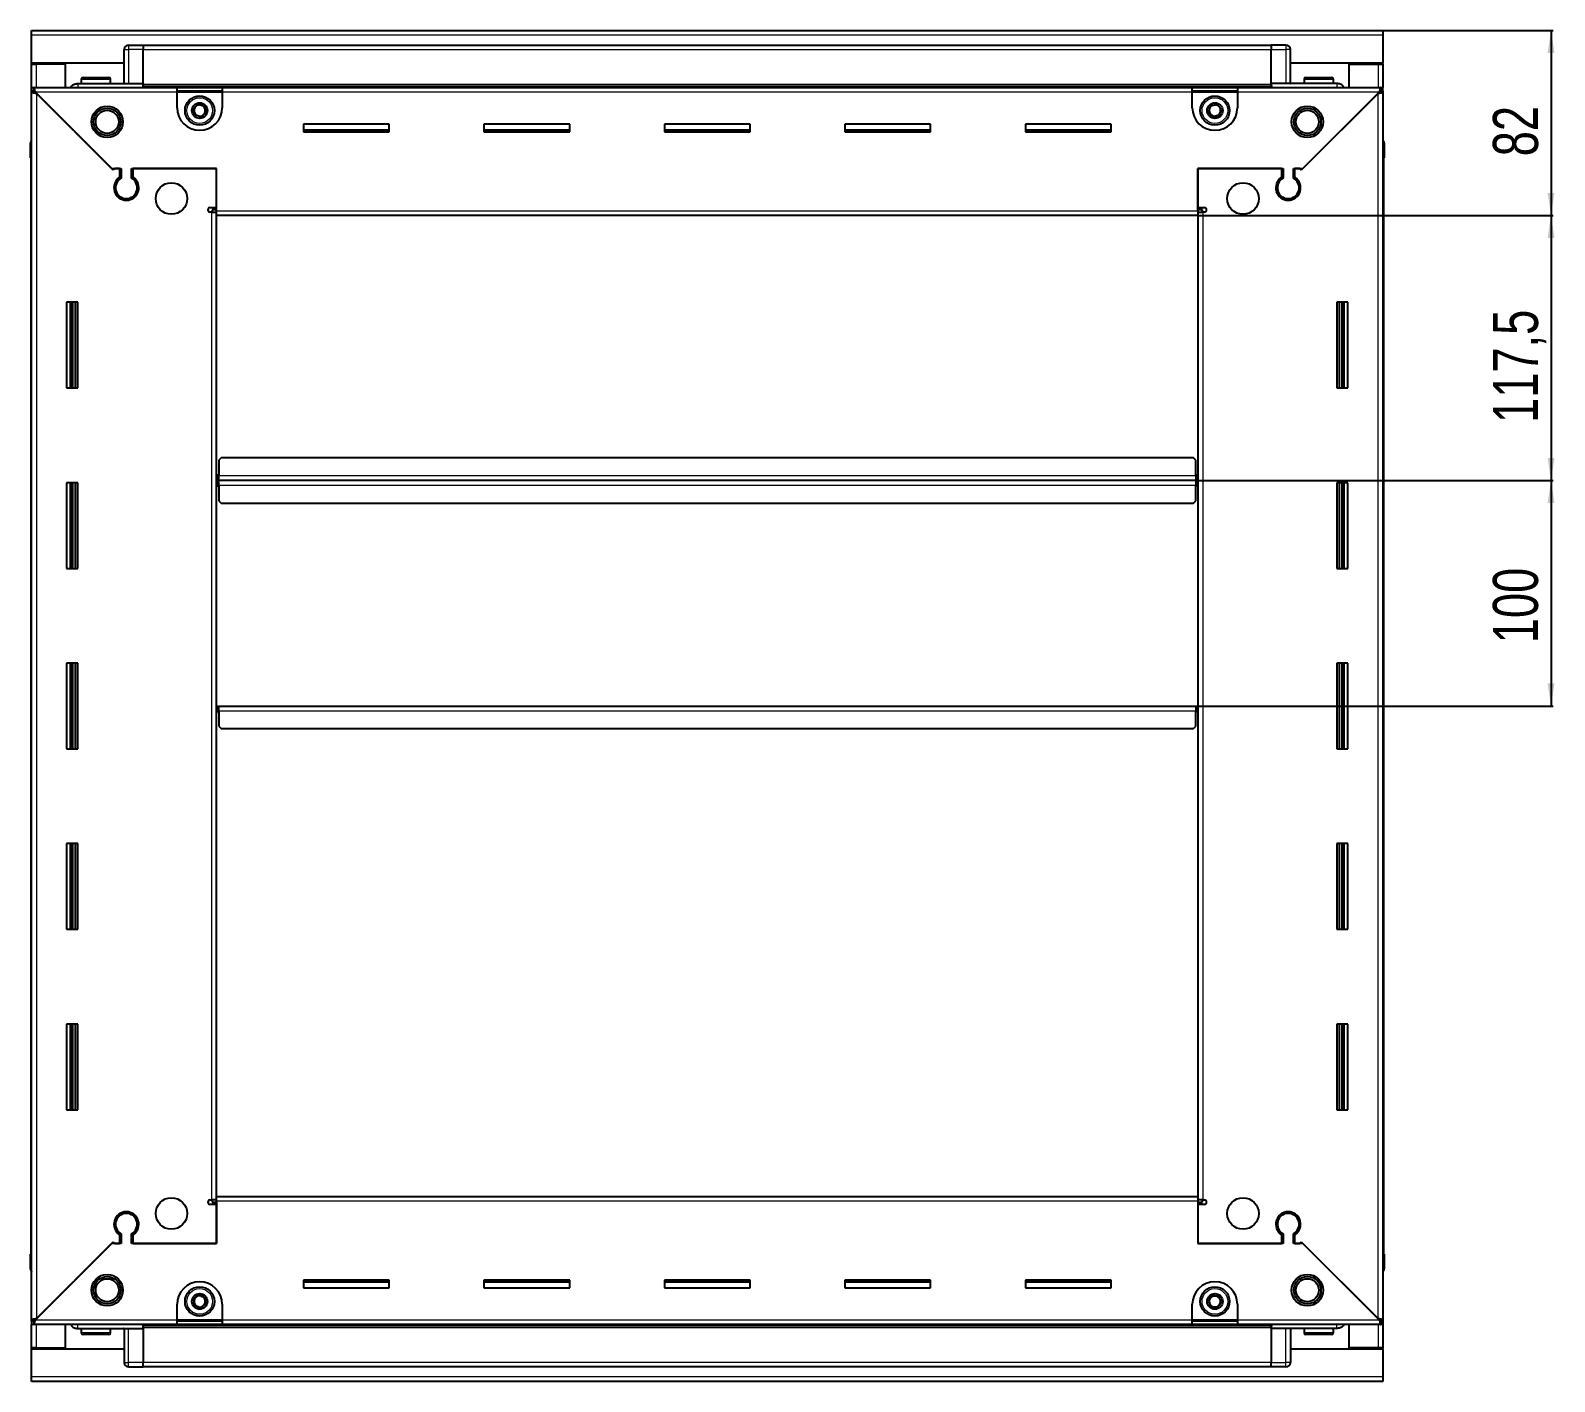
# Model space of a CAD drawing. Header units: millimetres. Extents: x 899 to 4514, y -976 to 1923.
# Drawn here: x 3838 to 4514, y 1194 to 1793 of the extents above; entities that cross this region are included whole.
import ezdxf

# ---------------------------------------------------------------- set-up
doc = ezdxf.new("R2010")
doc.units = ezdxf.units.MM
doc.layers.add('FORMAT', color=7, linetype='Continuous')
doc.styles.add('SLDTEXTSTYLE0', font='TXT', dxfattribs={"width": 0.75})
doc.dimstyles.new('SLDDIMSTYLE0', dxfattribs={"dimtxt": 20, "dimasz": 10, "dimexe": 0, "dimexo": 0.0625, "dimgap": 5, "dimtad": 2, "dimdec": 1, "dimrnd": 1e-09, "dimzin": 12, "dimdsep": 46, "dimtxsty": 'SLDTEXTSTYLE0', "dimsah": 1, "dimcen": 0.09, "dimadec": 0, "dimazin": 3, "dimtfac": 1, "dimtofl": 0, "dimtmove": 0, "dimatfit": 3, "dimfxl": 0, "dimfrac": 2, "dimtolj": 1, "dimtzin": 12, "dimarcsym": 0})

# ---------------------------------------------------------------- blocks, each defined once
blk = doc.blocks.new('_D_5')
at = {"layer": 'FORMAT'}
for p, q in [((4437.91, 1793.43), (4513.4, 1793.43)), ((4512.4, 1793.43), (4512.4, 1711.43)), ((4355.91, 1711.43), (4513.4, 1711.43))]:
    blk.add_line(p, q, dxfattribs=at)
for points in [[(4512.4, 1793.43), (4510.86, 1783.43), (4513.94, 1783.43)], [(4512.4, 1711.43), (4513.94, 1721.43), (4510.86, 1721.43)]]:
    blk.add_solid(points, dxfattribs=at)
at = {"layer": 'FORMAT', "insert": (4486.62, 1737.66), "char_height": 20, "attachment_point": 1, "rotation": 90, "style": 'SLDTEXTSTYLE0'}
blk.add_mtext('82', dxfattribs=at)
blk = doc.blocks.new('_D_6')
at = {"layer": 'FORMAT'}
for p, q in [((4355.91, 1711.43), (4513.4, 1711.43)), ((4512.4, 1711.43), (4512.4, 1593.93)), ((4354.91, 1593.93), (4513.4, 1593.93))]:
    blk.add_line(p, q, dxfattribs=at)
for points in [[(4512.4, 1711.43), (4510.86, 1701.43), (4513.94, 1701.43)], [(4512.4, 1593.93), (4513.94, 1603.93), (4510.86, 1603.93)]]:
    blk.add_solid(points, dxfattribs=at)
at = {"layer": 'FORMAT', "insert": (4486.62, 1619.43), "char_height": 20, "attachment_point": 1, "rotation": 90, "style": 'SLDTEXTSTYLE0'}
blk.add_mtext('117,5', dxfattribs=at)
blk = doc.blocks.new('_D_7')
at = {"layer": 'FORMAT'}
for p, q in [((4354.91, 1593.93), (4513.4, 1593.93)), ((4512.4, 1593.93), (4512.4, 1493.93)), ((4354.91, 1493.93), (4513.4, 1493.93))]:
    blk.add_line(p, q, dxfattribs=at)
for points in [[(4512.4, 1593.93), (4510.86, 1583.93), (4513.94, 1583.93)], [(4512.4, 1493.93), (4513.94, 1503.93), (4510.86, 1503.93)]]:
    blk.add_solid(points, dxfattribs=at)
at = {"layer": 'FORMAT', "insert": (4486.62, 1521.77), "char_height": 20, "attachment_point": 1, "rotation": 90, "style": 'SLDTEXTSTYLE0'}
blk.add_mtext('100', dxfattribs=at)

msp = doc.modelspace()

# ---------------------------------------------------------------- linework, layer by layer
at = {"color": 7, "linetype": 'Continuous', "lineweight": 25}
for p, q in [((3838.9, 1791.33), (3838.9, 1793.43)), ((3838.9, 1793.43), (4437.9, 1793.43)), ((3838.9, 1778.93), (3838.9, 1791.33)), ((4437.9, 1793.43), (4437.9, 1791.33)), ((4437.9, 1791.33), (4437.9, 1778.93)), ((3879.9, 1769.93), (3879.9, 1784.93)), ((3880.58, 1786.43), (3880.58, 1786.43)), ((3881.9, 1786.93), (3888.4, 1786.93)), ((3881.9, 1786.93), (3888.4, 1786.93)), ((3888.4, 1786.93), (3888.4, 1786.93)), ((3888.4, 1786.93), (3888.4, 1786.93)), ((3888.4, 1786.93), (3888.4, 1784.93)), ((4388.4, 1786.78), (3888.4, 1786.78)), ((3888.4, 1769.93), (3888.4, 1784.93)), ((4388.4, 1786.93), (4388.4, 1786.93)), ((4394.9, 1786.93), (4388.4, 1786.93)), ((4394.9, 1786.93), (4388.4, 1786.93)), ((4388.4, 1786.93), (4388.4, 1784.93)), ((4388.4, 1769.93), (4388.4, 1784.93)), ((4396.9, 1784.93), (4396.9, 1784.93)), ((4396.9, 1769.93), (4396.9, 1784.93)), ((3879.9, 1778.93), (3838.9, 1778.93)), ((3838.9, 1778.43), (3838.9, 1778.93)), ((3838.9, 1768.18), (3838.9, 1778.43)), ((3838.9, 1778.43), (3841, 1778.43)), ((3840.4, 1778.43), (3840.4, 1778.93)), ((3853.9, 1778.43), (3841, 1778.43)), ((3853.9, 1768.18), (3853.9, 1778.43)), ((4437.9, 1778.93), (4396.9, 1778.93)), ((4422.9, 1768.18), (4422.9, 1778.43)), ((4422.9, 1778.43), (4435.8, 1778.43)), ((4435.8, 1778.43), (4437.9, 1778.43)), ((4436.4, 1778.43), (4436.4, 1778.93)), ((4437.9, 1778.43), (4437.9, 1778.93)), ((4437.9, 1778.43), (4437.9, 1768.18)), ((3859.4, 1769.93), (3888.4, 1769.93)), ((3860.9, 1771.83), (3860.9, 1769.93)), ((3861.7, 1772.63), (3873.1, 1772.63)), ((3873.9, 1769.93), (3873.9, 1771.83)), ((3888.4, 1769.93), (3888.4, 1769.43)), ((4388.4, 1769.93), (4388.4, 1769.43)), ((4417.4, 1769.93), (4388.4, 1769.93)), ((4402.9, 1771.83), (4402.9, 1769.93)), ((4403.7, 1772.63), (4415.1, 1772.63)), ((4415.9, 1769.93), (4415.9, 1771.83)), ((3838.9, 1766.68), (3838.9, 1768.18)), ((3838.9, 1768.18), (3839.9, 1768.18)), ((3838.9, 1766.18), (3838.9, 1766.68)), ((3838.9, 1766.68), (3839.9, 1766.68)), ((3838.9, 1221.68), (3838.9, 1766.18)), ((3840.4, 1766.18), (3838.9, 1766.18)), ((3839.9, 1766.68), (3839.9, 1768.18)), ((3839.9, 1768.18), (3903.4, 1768.18)), ((3840.5, 1766.08), (3874.4, 1732.18)), ((3875.1, 1731.48), (3841, 1765.58)), ((3888.33, 1768.18), (3888.4, 1769.9)), ((3888.4, 1768.78), (4388.4, 1768.78)), ((3903.4, 1766.08), (3903.4, 1768.18)), ((3903.4, 1768.18), (3923.4, 1768.18)), ((3903.4, 1766.68), (3923.4, 1766.68)), ((3903.4, 1759.18), (3903.4, 1766.08)), ((3923.4, 1768.18), (3923.4, 1766.08)), ((3923.4, 1768.18), (4353.4, 1768.18)), ((3923.4, 1766.08), (3923.4, 1759.18)), ((4353.4, 1766.08), (4353.4, 1768.18)), ((4353.4, 1768.18), (4373.4, 1768.18)), ((4353.4, 1766.68), (4373.4, 1766.68)), ((4353.4, 1759.18), (4353.4, 1766.08)), ((4373.4, 1768.18), (4436.9, 1768.18)), ((4373.4, 1768.18), (4373.4, 1766.08)), ((4373.4, 1766.08), (4373.4, 1759.18)), ((4388.4, 1769.9), (4388.48, 1768.18)), ((4435.8, 1765.58), (4401.7, 1731.48)), ((4402.4, 1732.18), (4436.3, 1766.08)), ((4436.4, 1766.18), (4437.9, 1766.18)), ((4436.9, 1766.68), (4436.9, 1768.18)), ((4436.9, 1768.18), (4437.9, 1768.18)), ((4436.9, 1766.68), (4437.9, 1766.68)), ((4437.9, 1766.68), (4437.9, 1768.18)), ((4437.9, 1766.68), (4437.9, 1766.18)), ((4437.9, 1766.18), (4437.9, 1221.68)), ((3997.4, 1751.93), (3959.4, 1751.93)), ((3959.4, 1751.93), (3959.4, 1748.43)), ((3997.4, 1748.43), (3997.4, 1751.93)), ((4077.4, 1751.93), (4039.4, 1751.93)), ((4039.4, 1751.93), (4039.4, 1748.43)), ((4077.4, 1748.43), (4077.4, 1751.93)), ((4157.4, 1751.93), (4119.4, 1751.93)), ((4119.4, 1751.93), (4119.4, 1748.43)), ((4157.4, 1748.43), (4157.4, 1751.93)), ((4237.4, 1751.93), (4199.4, 1751.93)), ((4199.4, 1751.93), (4199.4, 1748.43)), ((4237.4, 1748.43), (4237.4, 1751.93)), ((4317.4, 1751.93), (4279.4, 1751.93)), ((4279.4, 1751.93), (4279.4, 1748.43)), ((4317.4, 1748.43), (4317.4, 1751.93)), ((3838.4, 1743.43), (3838.4, 1736.93)), ((3838.4, 1736.93), (3838.4, 1743.43)), ((3997.4, 1749.18), (3959.4, 1749.18)), ((3959.4, 1748.43), (3997.4, 1748.43)), ((4077.4, 1749.18), (4039.4, 1749.18)), ((4039.4, 1748.43), (4077.4, 1748.43)), ((4157.4, 1749.18), (4119.4, 1749.18)), ((4119.4, 1748.43), (4157.4, 1748.43)), ((4237.4, 1749.18), (4199.4, 1749.18)), ((4199.4, 1748.43), (4237.4, 1748.43)), ((4317.4, 1749.18), (4279.4, 1749.18)), ((4279.4, 1748.43), (4317.4, 1748.43)), ((4437.9, 1744.76), (4437.9, 1744.76)), ((4438.4, 1743.43), (4438.4, 1736.93)), ((4438.4, 1736.93), (4438.4, 1743.43)), ((3838.4, 1736.93), (3838.4, 1736.93)), ((3838.9, 1736.93), (3838.4, 1736.93)), ((3838.55, 1736.93), (3838.55, 1250.93)), ((4437.9, 1736.93), (4438.4, 1736.93)), ((4438.25, 1250.93), (4438.25, 1736.93)), ((4438.4, 1736.93), (4438.4, 1736.93)), ((4438.4, 1736.93), (4438.4, 1736.93)), ((3874.4, 1732.18), (3878.6, 1732.18)), ((3875.8, 1732.18), (3875.1, 1731.48)), ((3877.9, 1732.18), (3875.8, 1732.18)), ((3877.9, 1732.18), (3877.9, 1728.29)), ((3878.6, 1732.18), (3878.6, 1727.9)), ((3883.2, 1732.18), (3920.9, 1732.18)), ((3883.2, 1727.9), (3883.2, 1732.18)), ((3883.9, 1728.29), (3883.9, 1732.18)), ((3920.9, 1732.18), (3883.9, 1732.18)), ((3920.9, 1713.53), (3920.9, 1732.18)), ((3920.9, 1714.93), (3920.9, 1732.18)), ((4355.9, 1732.18), (4393.6, 1732.18)), ((4355.9, 1713.53), (4355.9, 1732.18)), ((4355.9, 1732.18), (4355.9, 1714.93)), ((4392.9, 1732.18), (4355.9, 1732.18)), ((4392.9, 1732.18), (4392.9, 1728.29)), ((4393.6, 1732.18), (4393.6, 1727.9)), ((4398.2, 1732.18), (4402.4, 1732.18)), ((4398.2, 1727.9), (4398.2, 1732.18)), ((4401, 1732.18), (4398.9, 1732.18)), ((4398.9, 1728.29), (4398.9, 1732.18)), ((4401.7, 1731.48), (4401, 1732.18)), ((3878.9, 1719.32), (3878.9, 1718.56)), ((4397.9, 1719.32), (4397.9, 1718.56)), ((3918.05, 1714.93), (3920.9, 1714.93)), ((3918.8, 1712.93), (3918.05, 1712.93)), ((3918.8, 1712.93), (3920.9, 1712.93)), ((3920.9, 1713.93), (3918.9, 1713.93)), ((3918.9, 1713.93), (3918.9, 1712.93)), ((3920.9, 1711.43), (3920.9, 1713.53)), ((4355.9, 1711.43), (3920.9, 1711.43)), ((3920.9, 1276.43), (3920.9, 1711.43)), ((4355.9, 1714.93), (4358.75, 1714.93)), ((4357.9, 1713.93), (4355.9, 1713.93)), ((4355.9, 1713.53), (4355.9, 1711.43)), ((4355.9, 1712.93), (4358, 1712.93)), ((4355.9, 1711.43), (4355.9, 1276.43)), ((4357.9, 1712.93), (4357.9, 1713.93)), ((4358.75, 1712.93), (4358, 1712.93)), ((3859.4, 1672.93), (3854.4, 1672.93)), ((3854.4, 1672.93), (3854.4, 1634.93)), ((3856.55, 1634.93), (3856.55, 1672.93)), ((3858.34, 1634.93), (3858.34, 1672.93)), ((3858.38, 1634.93), (3858.38, 1672.93)), ((3859.4, 1634.93), (3859.4, 1672.93)), ((4417.4, 1672.93), (4417.4, 1634.93)), ((4422.4, 1672.93), (4417.4, 1672.93)), ((4418.43, 1672.93), (4418.43, 1634.93)), ((4418.46, 1672.93), (4418.46, 1634.93)), ((4420.25, 1672.93), (4420.25, 1634.93)), ((4422.4, 1634.93), (4422.4, 1672.93)), ((3854.4, 1634.93), (3859.4, 1634.93)), ((4417.4, 1634.93), (4422.4, 1634.93)), ((3922.9, 1603.93), (3921.9, 1602.93)), ((3921.9, 1602.93), (3921.9, 1596.03)), ((4353.9, 1603.93), (3922.9, 1603.93)), ((4354.9, 1602.93), (4353.9, 1603.93)), ((4354.9, 1596.03), (4354.9, 1602.93)), ((3921.9, 1596.78), (3921.65, 1596.78)), ((3921.65, 1596.78), (3921.65, 1593.93)), ((3921.9, 1593.93), (3921.9, 1596.03)), ((4355.15, 1596.78), (4354.9, 1596.78)), ((4354.9, 1596.03), (4354.9, 1593.93)), ((4355.15, 1593.93), (4355.15, 1596.78)), ((3859.4, 1592.93), (3854.4, 1592.93)), ((3854.4, 1592.93), (3854.4, 1554.93)), ((3856.55, 1554.93), (3856.55, 1592.93)), ((3858.34, 1554.93), (3858.34, 1592.93)), ((3858.38, 1554.93), (3858.38, 1592.93)), ((3859.4, 1554.93), (3859.4, 1592.93)), ((3921.65, 1593.93), (3920.9, 1593.93)), ((3921.65, 1593.93), (3921.65, 1591.08)), ((3921.65, 1591.08), (3921.9, 1591.08)), ((4354.9, 1593.93), (3921.9, 1593.93)), ((3921.9, 1591.83), (3921.9, 1593.93)), ((3921.9, 1591.83), (3921.9, 1584.93)), ((4354.9, 1593.93), (4354.9, 1591.83)), ((4354.9, 1584.93), (4354.9, 1591.83)), ((4354.9, 1591.08), (4355.15, 1591.08)), ((4355.9, 1593.93), (4355.15, 1593.93)), ((4355.15, 1591.08), (4355.15, 1593.93)), ((4417.4, 1592.93), (4417.4, 1554.93)), ((4422.4, 1592.93), (4417.4, 1592.93)), ((4418.43, 1592.93), (4418.43, 1554.93)), ((4418.46, 1592.93), (4418.46, 1554.93)), ((4420.25, 1592.93), (4420.25, 1554.93)), ((4422.4, 1554.93), (4422.4, 1592.93)), ((3921.9, 1584.93), (3922.9, 1583.93)), ((3922.9, 1583.93), (4353.9, 1583.93)), ((4353.9, 1583.93), (4354.9, 1584.93)), ((3854.4, 1554.93), (3859.4, 1554.93)), ((4417.4, 1554.93), (4422.4, 1554.93)), ((3859.4, 1512.93), (3854.4, 1512.93)), ((3854.4, 1512.93), (3854.4, 1474.93)), ((3856.55, 1474.93), (3856.55, 1512.93)), ((3858.34, 1474.93), (3858.34, 1512.93)), ((3858.38, 1474.93), (3858.38, 1512.93)), ((3859.4, 1474.93), (3859.4, 1512.93)), ((4417.4, 1512.93), (4417.4, 1474.93)), ((4422.4, 1512.93), (4417.4, 1512.93)), ((4418.43, 1512.93), (4418.43, 1474.93)), ((4418.46, 1512.93), (4418.46, 1474.93)), ((4420.25, 1512.93), (4420.25, 1474.93)), ((4422.4, 1474.93), (4422.4, 1512.93)), ((3920.9, 1493.93), (3921.65, 1493.93)), ((3921.65, 1493.93), (3921.65, 1491.08)), ((3921.9, 1491.83), (3921.9, 1493.93)), ((3921.9, 1493.93), (4354.9, 1493.93)), ((4354.9, 1493.93), (4354.9, 1491.83)), ((4355.15, 1491.08), (4355.15, 1493.93)), ((4355.15, 1493.93), (4355.9, 1493.93)), ((3921.65, 1491.08), (3921.9, 1491.08)), ((3921.9, 1491.83), (3921.9, 1484.93)), ((4354.9, 1484.93), (4354.9, 1491.83)), ((4354.9, 1491.08), (4355.15, 1491.08)), ((3921.9, 1484.93), (3922.9, 1483.93)), ((3922.9, 1483.93), (4353.9, 1483.93)), ((4353.9, 1483.93), (4354.9, 1484.93)), ((3854.4, 1474.93), (3859.4, 1474.93)), ((4417.4, 1474.93), (4422.4, 1474.93)), ((3859.4, 1432.93), (3854.4, 1432.93)), ((3854.4, 1432.93), (3854.4, 1394.93)), ((3856.55, 1394.93), (3856.55, 1432.93)), ((3858.34, 1394.93), (3858.34, 1432.93)), ((3858.38, 1394.93), (3858.38, 1432.93)), ((3859.4, 1394.93), (3859.4, 1432.93)), ((4417.4, 1432.93), (4417.4, 1394.93)), ((4422.4, 1432.93), (4417.4, 1432.93)), ((4418.43, 1432.93), (4418.43, 1394.93)), ((4418.46, 1432.93), (4418.46, 1394.93)), ((4420.25, 1432.93), (4420.25, 1394.93)), ((4422.4, 1394.93), (4422.4, 1432.93)), ((3854.4, 1394.93), (3859.4, 1394.93)), ((4417.4, 1394.93), (4422.4, 1394.93)), ((3859.4, 1352.93), (3854.4, 1352.93)), ((3854.4, 1352.93), (3854.4, 1314.93)), ((3856.55, 1314.93), (3856.55, 1352.93)), ((3858.34, 1314.93), (3858.34, 1352.93)), ((3858.38, 1314.93), (3858.38, 1352.93)), ((3859.4, 1314.93), (3859.4, 1352.93)), ((4417.4, 1352.93), (4417.4, 1314.93)), ((4422.4, 1352.93), (4417.4, 1352.93)), ((4418.43, 1352.93), (4418.43, 1314.93)), ((4418.46, 1352.93), (4418.46, 1314.93)), ((4420.25, 1352.93), (4420.25, 1314.93)), ((4422.4, 1314.93), (4422.4, 1352.93)), ((3854.4, 1314.93), (3859.4, 1314.93)), ((4417.4, 1314.93), (4422.4, 1314.93)), ((3918.05, 1274.93), (3918.8, 1274.93)), ((3920.9, 1272.93), (3918.05, 1272.93)), ((3920.9, 1274.93), (3918.8, 1274.93)), ((3918.9, 1274.93), (3918.9, 1273.93)), ((3918.9, 1273.93), (3920.9, 1273.93)), ((3920.9, 1276.43), (4355.9, 1276.43)), ((3920.9, 1274.33), (3920.9, 1276.43)), ((3920.9, 1274.33), (3920.9, 1255.68)), ((3920.9, 1255.68), (3920.9, 1272.93)), ((4355.9, 1276.43), (4355.9, 1274.33)), ((4358, 1274.93), (4355.9, 1274.93)), ((4355.9, 1274.33), (4355.9, 1255.68)), ((4355.9, 1273.93), (4357.9, 1273.93)), ((4355.9, 1272.93), (4355.9, 1255.68)), ((4358.75, 1272.93), (4355.9, 1272.93)), ((4357.9, 1273.93), (4357.9, 1274.93)), ((4358, 1274.93), (4358.75, 1274.93)), ((3878.9, 1269.31), (3878.9, 1268.55)), ((4397.9, 1269.31), (4397.9, 1268.55)), ((3877.9, 1259.57), (3877.9, 1255.68)), ((3878.6, 1259.97), (3878.6, 1255.68)), ((3883.2, 1255.68), (3883.2, 1259.97)), ((3883.9, 1255.68), (3883.9, 1259.57)), ((4392.9, 1259.57), (4392.9, 1255.68)), ((4393.6, 1259.97), (4393.6, 1255.68)), ((4398.2, 1255.68), (4398.2, 1259.97)), ((4398.9, 1255.68), (4398.9, 1259.57)), ((3838.4, 1244.43), (3838.4, 1250.93)), ((3838.4, 1250.93), (3838.4, 1250.93)), ((3838.4, 1250.93), (3838.4, 1250.93)), ((3838.4, 1250.93), (3838.4, 1244.43)), ((3838.9, 1250.93), (3838.4, 1250.93)), ((3874.4, 1255.68), (3840.5, 1221.78)), ((3841, 1222.28), (3875.1, 1256.38)), ((3878.6, 1255.68), (3874.4, 1255.68)), ((3875.1, 1256.38), (3875.8, 1255.68)), ((3875.8, 1255.68), (3877.9, 1255.68)), ((3920.9, 1255.68), (3883.2, 1255.68)), ((3883.9, 1255.68), (3920.9, 1255.68)), ((4393.6, 1255.68), (4355.9, 1255.68)), ((4355.9, 1255.68), (4392.9, 1255.68)), ((4402.4, 1255.68), (4398.2, 1255.68)), ((4398.9, 1255.68), (4401, 1255.68)), ((4401, 1255.68), (4401.7, 1256.38)), ((4401.7, 1256.38), (4435.8, 1222.28)), ((4436.3, 1221.78), (4402.4, 1255.68)), ((4437.9, 1250.93), (4438.4, 1250.93)), ((4438.4, 1250.93), (4438.4, 1250.93)), ((4438.4, 1244.43), (4438.4, 1250.93)), ((4438.4, 1250.93), (4438.4, 1244.43)), ((3838.9, 1243.11), (3838.9, 1243.11)), ((3997.4, 1239.43), (3959.4, 1239.43)), ((3959.4, 1239.43), (3959.4, 1235.93)), ((3959.4, 1238.68), (3997.4, 1238.68)), ((3997.4, 1235.93), (3997.4, 1239.43)), ((4077.4, 1239.43), (4039.4, 1239.43)), ((4039.4, 1239.43), (4039.4, 1235.93)), ((4039.4, 1238.68), (4077.4, 1238.68)), ((4077.4, 1235.93), (4077.4, 1239.43)), ((4157.4, 1239.43), (4119.4, 1239.43)), ((4119.4, 1239.43), (4119.4, 1235.93)), ((4119.4, 1238.68), (4157.4, 1238.68)), ((4157.4, 1235.93), (4157.4, 1239.43)), ((4237.4, 1239.43), (4199.4, 1239.43)), ((4199.4, 1239.43), (4199.4, 1235.93)), ((4199.4, 1238.68), (4237.4, 1238.68)), ((4237.4, 1235.93), (4237.4, 1239.43)), ((4317.4, 1239.43), (4279.4, 1239.43)), ((4279.4, 1239.43), (4279.4, 1235.93)), ((4279.4, 1238.68), (4317.4, 1238.68)), ((4317.4, 1235.93), (4317.4, 1239.43)), ((3959.4, 1235.93), (3997.4, 1235.93)), ((4039.4, 1235.93), (4077.4, 1235.93)), ((4119.4, 1235.93), (4157.4, 1235.93)), ((4199.4, 1235.93), (4237.4, 1235.93)), ((4279.4, 1235.93), (4317.4, 1235.93)), ((3903.4, 1221.78), (3903.4, 1228.68)), ((3923.4, 1228.68), (3923.4, 1221.78)), ((4353.4, 1221.78), (4353.4, 1228.68)), ((4373.4, 1228.68), (4373.4, 1221.78)), ((3838.9, 1221.18), (3838.9, 1221.68)), ((3840.4, 1221.68), (3838.9, 1221.68)), ((3838.9, 1221.18), (3838.9, 1219.68)), ((3839.9, 1221.18), (3838.9, 1221.18)), ((3838.9, 1209.43), (3838.9, 1219.68)), ((3839.9, 1219.68), (3838.9, 1219.68)), ((3839.9, 1221.18), (3839.9, 1219.68)), ((3903.4, 1219.68), (3839.9, 1219.68)), ((3853.9, 1209.43), (3853.9, 1219.68)), ((3859.4, 1217.93), (3888.4, 1217.93)), ((3860.9, 1217.93), (3860.9, 1216.03)), ((3873.9, 1216.03), (3873.9, 1217.93)), ((3879.9, 1217.93), (3879.9, 1202.93)), ((3888.4, 1217.97), (3888.33, 1219.68)), ((4388.4, 1219.08), (3888.4, 1219.08)), ((3888.4, 1217.93), (3888.4, 1218.43)), ((3888.4, 1217.93), (3888.4, 1202.93)), ((3903.4, 1219.68), (3903.4, 1221.78)), ((3923.4, 1221.18), (3903.4, 1221.18)), ((3923.4, 1219.68), (3903.4, 1219.68)), ((3923.4, 1221.78), (3923.4, 1219.68)), ((4353.4, 1219.68), (3923.4, 1219.68)), ((4353.4, 1219.68), (4353.4, 1221.78)), ((4373.4, 1221.18), (4353.4, 1221.18)), ((4373.4, 1219.68), (4353.4, 1219.68)), ((4373.4, 1221.78), (4373.4, 1219.68)), ((4436.9, 1219.68), (4373.4, 1219.68)), ((4388.48, 1219.68), (4388.4, 1217.97)), ((4388.4, 1217.93), (4388.4, 1218.43)), ((4417.4, 1217.93), (4388.4, 1217.93)), ((4388.4, 1217.93), (4388.4, 1202.93)), ((4396.9, 1217.93), (4396.9, 1202.93)), ((4402.9, 1217.93), (4402.9, 1216.03)), ((4415.9, 1216.03), (4415.9, 1217.93)), ((4422.9, 1209.43), (4422.9, 1219.68)), ((4436.4, 1221.68), (4437.9, 1221.68)), ((4436.9, 1221.18), (4436.9, 1219.68)), ((4437.9, 1221.18), (4436.9, 1221.18)), ((4437.9, 1219.68), (4436.9, 1219.68)), ((4437.9, 1221.68), (4437.9, 1221.18)), ((4437.9, 1221.18), (4437.9, 1219.68)), ((4437.9, 1219.68), (4437.9, 1209.43)), ((3841, 1209.43), (3838.9, 1209.43)), ((3838.9, 1208.93), (3838.9, 1209.43)), ((3840.4, 1208.93), (3840.4, 1209.43)), ((3841, 1209.43), (3853.9, 1209.43)), ((3865.48, 1215.23), (3861.7, 1215.23)), ((3873.1, 1215.23), (3865.48, 1215.23)), ((4410.7, 1215.23), (4403.7, 1215.23)), ((4415.1, 1215.23), (4410.7, 1215.23)), ((4435.8, 1209.43), (4422.9, 1209.43)), ((4437.9, 1209.43), (4435.8, 1209.43)), ((4436.4, 1208.93), (4436.4, 1209.43)), ((4437.9, 1208.93), (4437.9, 1209.43)), ((3838.9, 1196.53), (3838.9, 1208.93)), ((3838.9, 1208.93), (3879.9, 1208.93)), ((3879.9, 1202.93), (3879.9, 1202.93)), ((3888.4, 1200.93), (3888.4, 1202.93)), ((4388.4, 1200.93), (4388.4, 1202.93)), ((4396.9, 1208.93), (4437.9, 1208.93)), ((4437.9, 1208.93), (4437.9, 1196.53)), ((3838.9, 1194.43), (3838.9, 1196.53)), ((3881.9, 1200.93), (3888.4, 1200.93)), ((3881.9, 1200.93), (3888.4, 1200.93)), ((3888.4, 1201.08), (4388.4, 1201.08)), ((3888.4, 1200.93), (3888.4, 1200.93)), ((4388.4, 1200.93), (4388.4, 1200.93)), ((4394.9, 1200.93), (4388.4, 1200.93)), ((4388.4, 1200.93), (4388.4, 1200.93)), ((4394.9, 1200.93), (4388.4, 1200.93)), ((4396.23, 1201.43), (4396.23, 1201.43)), ((4437.9, 1196.53), (4437.9, 1194.43)), ((4437.9, 1194.43), (3838.9, 1194.43))]:
    msp.add_line(p, q, dxfattribs=at)
at = {"color": 8, "linetype": 'Continuous', "lineweight": 18}
for p, q in [((4437.9, 1791.33), (3838.9, 1791.33)), ((3879.9, 1784.93), (3881.9, 1784.93)), ((3881.9, 1786.93), (3881.9, 1784.93)), ((3881.9, 1784.93), (3881.9, 1769.93)), ((3888.4, 1784.93), (3881.9, 1784.93)), ((4388.4, 1784.78), (3888.4, 1784.78)), ((4388.4, 1784.93), (4394.9, 1784.93)), ((4394.9, 1786.93), (4394.9, 1784.93)), ((4394.9, 1784.93), (4394.9, 1769.93)), ((4396.9, 1784.93), (4394.9, 1784.93)), ((3841, 1778.43), (3841, 1778.93)), ((3841, 1768.18), (3841, 1778.43)), ((4435.8, 1778.93), (4435.8, 1778.43)), ((4435.8, 1778.43), (4435.8, 1768.18)), ((3860.9, 1771.83), (3873.9, 1771.83)), ((4402.9, 1771.83), (4415.9, 1771.83)), ((3903.4, 1766.08), (3840.5, 1766.08)), ((3841, 1765.58), (3841, 1222.28)), ((4388.4, 1769.43), (3888.4, 1769.43)), ((4388.4, 1768.2), (3888.4, 1768.2)), ((3903.4, 1766.08), (3923.4, 1766.08)), ((4353.4, 1766.08), (3923.4, 1766.08)), ((4353.4, 1766.08), (4373.4, 1766.08)), ((4436.3, 1766.08), (4373.4, 1766.08)), ((4435.8, 1222.28), (4435.8, 1765.58)), ((3838.9, 1743.43), (3838.4, 1743.43)), ((4437.9, 1743.43), (4438.4, 1743.43)), ((3918.8, 1274.93), (3918.8, 1712.93)), ((3920.9, 1713.53), (4355.9, 1713.53)), ((4358, 1712.93), (4358, 1274.93)), ((3855.9, 1672.93), (3855.9, 1634.93)), ((3857.14, 1672.93), (3857.14, 1634.93)), ((4419.67, 1634.93), (4419.67, 1672.93)), ((4420.9, 1634.93), (4420.9, 1672.93)), ((4354.9, 1596.03), (3921.9, 1596.03)), ((3855.9, 1592.93), (3855.9, 1554.93)), ((3857.14, 1592.93), (3857.14, 1554.93)), ((3921.9, 1591.83), (4354.9, 1591.83)), ((4419.67, 1554.93), (4419.67, 1592.93)), ((4420.9, 1554.93), (4420.9, 1592.93)), ((3855.9, 1512.93), (3855.9, 1474.93)), ((3857.14, 1512.93), (3857.14, 1474.93)), ((4419.67, 1474.93), (4419.67, 1512.93)), ((4420.9, 1474.93), (4420.9, 1512.93)), ((3921.9, 1491.83), (4354.9, 1491.83)), ((3855.9, 1432.93), (3855.9, 1394.93)), ((3857.14, 1432.93), (3857.14, 1394.93)), ((4419.67, 1394.93), (4419.67, 1432.93)), ((4420.9, 1394.93), (4420.9, 1432.93)), ((3855.9, 1352.93), (3855.9, 1314.93)), ((3857.14, 1352.93), (3857.14, 1314.93)), ((4419.67, 1314.93), (4419.67, 1352.93)), ((4420.9, 1314.93), (4420.9, 1352.93)), ((4355.9, 1274.33), (3920.9, 1274.33)), ((3838.9, 1244.43), (3838.4, 1244.43)), ((4437.9, 1244.43), (4438.4, 1244.43)), ((3840.5, 1221.78), (3903.4, 1221.78)), ((3841, 1209.43), (3841, 1219.68)), ((3865.21, 1216.03), (3860.9, 1216.03)), ((3873.9, 1216.03), (3865.21, 1216.03)), ((3881.9, 1202.93), (3881.9, 1217.93)), ((3888.4, 1219.67), (4388.4, 1219.67)), ((3888.4, 1218.43), (4388.4, 1218.43)), ((3923.4, 1221.78), (3903.4, 1221.78)), ((3923.4, 1221.78), (4353.4, 1221.78)), ((4373.4, 1221.78), (4353.4, 1221.78)), ((4373.4, 1221.78), (4436.3, 1221.78)), ((4394.9, 1202.93), (4394.9, 1217.93)), ((4410.88, 1216.03), (4402.9, 1216.03)), ((4415.9, 1216.03), (4410.88, 1216.03)), ((4435.8, 1219.68), (4435.8, 1209.43)), ((3841, 1208.93), (3841, 1209.43)), ((4435.8, 1209.43), (4435.8, 1208.93)), ((3879.9, 1202.93), (3881.9, 1202.93)), ((3888.4, 1202.93), (3881.9, 1202.93)), ((3881.9, 1200.93), (3881.9, 1202.93)), ((3888.4, 1203.08), (4388.4, 1203.08)), ((4388.4, 1202.93), (4394.9, 1202.93)), ((4396.9, 1202.93), (4394.9, 1202.93)), ((4394.9, 1200.93), (4394.9, 1202.93)), ((4437.9, 1196.53), (3838.9, 1196.53))]:
    msp.add_line(p, q, dxfattribs=at)
at = {"color": 7, "linetype": 'Continuous', "lineweight": 25}
for centre, radius in [((3913.4, 1757.93), 6.5), ((4363.4, 1757.93), 6.5), ((3872.4, 1752.93), 7), ((3872.4, 1752.93), 6.03), ((3872.4, 1752.93), 5.1), ((3913.4, 1757.93), 3.46), ((4363.4, 1757.93), 3.46), ((4404.4, 1752.93), 7), ((4404.4, 1752.93), 6.02), ((4404.4, 1752.93), 5.1), ((3900.9, 1718.93), 7), ((4375.9, 1718.93), 7), ((3900.9, 1268.93), 7), ((4375.9, 1268.93), 7), ((3872.4, 1234.93), 7), ((3872.4, 1234.93), 6.02), ((3872.4, 1234.93), 5.1), ((3913.4, 1229.93), 6.5), ((4363.4, 1229.93), 6.5), ((4404.4, 1234.93), 7), ((4404.4, 1234.93), 6.03), ((4404.4, 1234.93), 5.1), ((3913.4, 1229.93), 3.46), ((4363.4, 1229.93), 3.46)]:
    msp.add_circle(centre, radius, dxfattribs=at)
at = {"color": 8, "linetype": 'Continuous', "lineweight": 18}
for centre in [(3913.4, 1757.93), (4363.4, 1757.93), (3913.4, 1229.93), (4363.4, 1229.93)]:
    msp.add_circle(centre, 5.7, dxfattribs=at)
at = {"color": 7, "linetype": 'Continuous', "lineweight": 25}
for centre, radius, start, end in [((3881.9, 1784.93), 2, 90, 180), ((4394.9, 1784.93), 2, 0, 90), ((3861.7, 1771.83), 0.8, 90, 180), ((3873.1, 1771.83), 0.8, 0, 90), ((3879.7, 1770.13), 0.2, 270, 0), ((4397.1, 1770.13), 0.2, 180, 270), ((4403.7, 1771.83), 0.8, 90, 180), ((4415.1, 1771.83), 0.8, 0, 90), ((3913.4, 1759.18), 10, 180, 270), ((3913.4, 1757.93), 2.5, 134.01559, 194.01559), ((3913.4, 1757.93), 2.5, 194.01559, 254.01559), ((3913.4, 1757.93), 2.5, 74.01559, 134.01559), ((3913.4, 1759.18), 10, 270, 0), ((3913.4, 1757.93), 2.5, 14.01559, 74.01559), ((3913.4, 1757.93), 2.5, 314.01559, 14.01559), ((4363.4, 1759.18), 10, 180, 270), ((4363.4, 1757.93), 2.5, 160.11158, 220.11158), ((4363.4, 1757.93), 2.5, 100.11158, 160.11158), ((4363.4, 1757.93), 2.5, 40.11158, 100.11158), ((4363.4, 1759.18), 10, 270, 0), ((4363.4, 1757.93), 2.5, 280.11158, 340.11158), ((4363.4, 1757.93), 2.5, 340.11158, 40.11158), ((3913.4, 1757.93), 2.5, 254.01559, 314.01559), ((4363.4, 1757.93), 2.5, 220.11158, 280.11158), ((3840.4, 1743.43), 2, 138.57492, 180), ((3840.4, 1743.43), 2, 138.59038, 180), ((4436.4, 1743.43), 2, 0, 41.39416), ((3880.9, 1723.68), 5.5, 123.05573, 56.94427), ((3880.9, 1723.68), 4.8, 118.63099, 61.36901), ((4395.9, 1723.68), 5.5, 123.05573, 56.94427), ((4395.9, 1723.68), 4.8, 118.63099, 61.36901), ((3918.05, 1713.93), 1, 90, 270), ((4358.75, 1713.93), 1, 270, 90), ((3918.05, 1273.93), 1, 90, 270), ((4358.75, 1273.93), 1, 270, 90), ((3880.9, 1264.18), 5.5, 303.05573, 236.94427), ((3880.9, 1264.18), 4.8, 298.63099, 241.36901), ((4395.9, 1264.18), 5.5, 303.05573, 236.94427), ((4395.9, 1264.18), 4.8, 298.63099, 241.36901), ((3840.4, 1244.43), 2, 180, 199.56674), ((3840.4, 1244.43), 2, 180, 221.39416), ((3840.4, 1244.43), 2, 213.78451, 221.40962), ((4436.4, 1244.43), 2, 318.57492, 360), ((4436.4, 1244.43), 2, 318.59038, 0), ((3913.4, 1228.68), 10, 90, 180), ((3913.4, 1228.68), 10, 0, 90), ((4363.4, 1228.68), 10, 90, 180), ((4363.4, 1228.68), 10, 0, 90), ((3913.4, 1229.93), 2.5, 127.47401, 187.47401), ((3913.4, 1229.93), 2.5, 187.47401, 247.47401), ((3913.4, 1229.93), 2.5, 67.47401, 127.47401), ((3913.4, 1229.93), 2.5, 7.47401, 67.47401), ((3913.4, 1229.93), 2.5, 307.47401, 7.47401), ((4363.4, 1229.93), 2.5, 147.04236, 207.04236), ((4363.4, 1229.93), 2.5, 87.04236, 147.04236), ((4363.4, 1229.93), 2.5, 27.04236, 87.04236), ((4363.4, 1229.93), 2.5, 327.04236, 27.04236), ((3913.4, 1229.93), 2.5, 247.47401, 307.47401), ((4363.4, 1229.93), 2.5, 207.04236, 267.04236), ((4363.4, 1229.93), 2.5, 267.04236, 327.04236), ((3861.7, 1216.03), 0.8, 180, 270), ((3873.1, 1216.03), 0.8, 270, 360), ((3879.7, 1217.73), 0.2, 0, 90), ((4397.1, 1217.73), 0.2, 90, 180), ((4403.7, 1216.03), 0.8, 180, 270), ((4415.1, 1216.03), 0.8, 270, 0), ((3881.9, 1202.93), 2, 180, 270), ((3881.9, 1202.93), 2, 180, 270), ((4394.9, 1202.93), 2, 270, 0)]:
    msp.add_arc(centre, radius, start, end, dxfattribs=at)
for points, knots in [([(3856.19, 1768.18), (3856.31, 1768.38), (3856.69, 1769.03), (3857.85, 1769.74), (3858.88, 1769.87), (3859.4, 1769.93)], [0, 0, 0, 0, 0.18225, 0.591125, 1, 1, 1, 1]), ([(3888.4, 1769.93), (3888.4, 1769.9), (3888.4, 1769.82), (3888.4, 1769.2), (3888.4, 1768.62), (3888.4, 1768.23), (3888.4, 1768.2)], [0, 0, 0, 0, 0.324279, 0.648558, 0.972836, 1, 1, 1, 1]), ([(4388.4, 1769.93), (4388.4, 1769.9), (4388.4, 1769.82), (4388.4, 1769.2), (4388.4, 1768.62), (4388.4, 1768.23), (4388.4, 1768.2)], [0, 0, 0, 0, 0.324279, 0.648558, 0.972836, 1, 1, 1, 1]), ([(4420.62, 1768.18), (4420.5, 1768.38), (4420.11, 1769.03), (4418.96, 1769.74), (4417.92, 1769.87), (4417.4, 1769.93)], [0, 0, 0, 0, 0.1822499, 0.5911249, 1, 1, 1, 1]), ([(3838.9, 1766.18), (3838.93, 1766.14), (3838.98, 1766.05), (3839.37, 1765.91), (3839.93, 1765.78), (3840.51, 1765.67), (3840.88, 1765.61), (3841, 1765.58)], [0, 0, 0, 0, 0.230255, 0.448522, 0.666786, 0.88505, 1, 1, 1, 1]), ([(3840.5, 1766.08), (3840.46, 1766.34), (3840.37, 1766.83), (3840.23, 1767.47), (3840.1, 1767.94), (3839.99, 1768.16), (3839.93, 1768.18), (3839.9, 1768.18)], [0, 0, 0, 0, 0.230255, 0.448522, 0.666786, 0.88505, 1, 1, 1, 1]), ([(4435.8, 1765.58), (4436.06, 1765.63), (4436.55, 1765.72), (4437.19, 1765.85), (4437.66, 1765.98), (4437.88, 1766.09), (4437.9, 1766.16), (4437.9, 1766.18)], [0, 0, 0, 0, 0.230255, 0.448522, 0.666786, 0.88505, 1, 1, 1, 1]), ([(4436.9, 1768.18), (4436.86, 1768.16), (4436.77, 1768.11), (4436.63, 1767.71), (4436.5, 1767.15), (4436.39, 1766.57), (4436.33, 1766.21), (4436.3, 1766.08)], [0, 0, 0, 0, 0.2302553, 0.4485219, 0.6667858, 0.8850496, 1, 1, 1, 1]), ([(3910.63, 1758.73), (3911, 1759.09), (3911.69, 1759.76), (3912.38, 1760.42), (3912.7, 1760.73)], [0, 0, 0, 0, 0.534686, 1, 1, 1, 1]), ([(3911.33, 1755.93), (3911.24, 1756.26), (3911.04, 1757.06), (3910.8, 1758.03), (3910.66, 1758.61), (3910.63, 1758.73)], [0, 0, 0, 0, 0.362901, 0.866875, 1, 1, 1, 1]), ([(3912.7, 1760.73), (3913.2, 1760.59), (3914.13, 1760.33), (3915.05, 1760.06), (3915.48, 1759.94)], [0, 0, 0, 0, 0.534686, 1, 1, 1, 1]), ([(3916.18, 1757.14), (3915.81, 1756.78), (3915.11, 1756.11), (3914.42, 1755.44), (3914.1, 1755.13)], [0, 0, 0, 0, 0.534686, 1, 1, 1, 1]), ([(3915.48, 1759.94), (3915.51, 1759.82), (3915.65, 1759.24), (3915.89, 1758.27), (3916.09, 1757.47), (3916.18, 1757.14)], [0, 0, 0, 0, 0.133125, 0.637099, 1, 1, 1, 1]), ([(4360.56, 1757.43), (4360.6, 1757.54), (4360.81, 1758.11), (4361.15, 1759.04), (4361.43, 1759.82), (4361.54, 1760.14)], [0, 0, 0, 0, 0.133125, 0.637099, 1, 1, 1, 1]), ([(4362.42, 1755.22), (4362.09, 1755.61), (4361.47, 1756.35), (4360.85, 1757.09), (4360.56, 1757.43)], [0, 0, 0, 0, 0.534686, 1, 1, 1, 1]), ([(4361.54, 1760.14), (4362.05, 1760.23), (4363, 1760.4), (4363.94, 1760.57), (4364.38, 1760.65)], [0, 0, 0, 0, 0.534686, 1, 1, 1, 1]), ([(4364.38, 1760.65), (4364.72, 1760.25), (4365.34, 1759.52), (4365.96, 1758.78), (4366.24, 1758.44)], [0, 0, 0, 0, 0.534686, 1, 1, 1, 1]), ([(4366.24, 1758.44), (4366.13, 1758.12), (4365.85, 1757.34), (4365.51, 1756.41), (4365.3, 1755.84), (4365.26, 1755.73)], [0, 0, 0, 0, 0.362901, 0.866875, 1, 1, 1, 1]), ([(3914.1, 1755.13), (3913.61, 1755.28), (3912.68, 1755.54), (3911.76, 1755.81), (3911.33, 1755.93)], [0, 0, 0, 0, 0.534686, 1, 1, 1, 1]), ([(4365.26, 1755.73), (4364.75, 1755.64), (4363.81, 1755.47), (4362.86, 1755.3), (4362.42, 1755.22)], [0, 0, 0, 0, 0.5346859, 1, 1, 1, 1]), ([(3910.74, 1231.04), (3910.84, 1231.12), (3911.31, 1231.48), (3912.1, 1232.09), (3912.75, 1232.59), (3913.03, 1232.8)], [0, 0, 0, 0, 0.133125, 0.637099, 1, 1, 1, 1]), ([(3911.11, 1228.18), (3911.04, 1228.69), (3910.92, 1229.65), (3910.79, 1230.6), (3910.74, 1231.04)], [0, 0, 0, 0, 0.534686, 1, 1, 1, 1]), ([(3913.03, 1232.8), (3913.5, 1232.6), (3914.39, 1232.23), (3915.28, 1231.86), (3915.69, 1231.69)], [0, 0, 0, 0, 0.534686, 1, 1, 1, 1]), ([(3915.69, 1231.69), (3915.76, 1231.18), (3915.89, 1230.22), (3916.01, 1229.27), (3916.07, 1228.83)], [0, 0, 0, 0, 0.534686, 1, 1, 1, 1]), ([(4360.52, 1230.08), (4360.8, 1230.52), (4361.32, 1231.33), (4361.85, 1232.13), (4362.09, 1232.51)], [0, 0, 0, 0, 0.534686, 1, 1, 1, 1]), ([(4361.83, 1227.51), (4361.6, 1227.97), (4361.16, 1228.83), (4360.72, 1229.69), (4360.52, 1230.08)], [0, 0, 0, 0, 0.534686, 1, 1, 1, 1]), ([(4362.09, 1232.51), (4362.21, 1232.5), (4362.81, 1232.47), (4363.81, 1232.42), (4364.63, 1232.37), (4364.97, 1232.36)], [0, 0, 0, 0, 0.133125, 0.637099, 1, 1, 1, 1]), ([(4366.29, 1229.79), (4366, 1229.35), (4365.48, 1228.54), (4364.96, 1227.74), (4364.72, 1227.36)], [0, 0, 0, 0, 0.534686, 1, 1, 1, 1]), ([(4364.97, 1232.36), (4365.21, 1231.9), (4365.65, 1231.04), (4366.08, 1230.18), (4366.29, 1229.79)], [0, 0, 0, 0, 0.534686, 1, 1, 1, 1]), ([(3913.78, 1227.07), (3913.3, 1227.27), (3912.41, 1227.64), (3911.52, 1228.01), (3911.11, 1228.18)], [0, 0, 0, 0, 0.534686, 1, 1, 1, 1]), ([(3916.07, 1228.83), (3915.8, 1228.62), (3915.14, 1228.12), (3914.35, 1227.51), (3913.88, 1227.15), (3913.78, 1227.07)], [0, 0, 0, 0, 0.362901, 0.866875, 1, 1, 1, 1]), ([(4364.72, 1227.36), (4364.37, 1227.38), (4363.55, 1227.42), (4362.55, 1227.47), (4361.96, 1227.51), (4361.83, 1227.51)], [0, 0, 0, 0, 0.362901, 0.866875, 1, 1, 1, 1]), ([(3841, 1222.28), (3840.75, 1222.24), (3840.26, 1222.15), (3839.61, 1222.01), (3839.15, 1221.88), (3838.93, 1221.77), (3838.91, 1221.71), (3838.9, 1221.68)], [0, 0, 0, 0, 0.230255, 0.448522, 0.666786, 0.88505, 1, 1, 1, 1]), ([(3839.9, 1219.68), (3839.95, 1219.71), (3840.04, 1219.76), (3840.17, 1220.16), (3840.3, 1220.71), (3840.41, 1221.29), (3840.48, 1221.66), (3840.5, 1221.78)], [0, 0, 0, 0, 0.230255, 0.448522, 0.666786, 0.88505, 1, 1, 1, 1]), ([(3856.19, 1219.68), (3856.31, 1219.48), (3856.69, 1218.83), (3857.85, 1218.13), (3858.88, 1218), (3859.4, 1217.93)], [0, 0, 0, 0, 0.1822499, 0.5911249, 1, 1, 1, 1]), ([(3888.4, 1217.93), (3888.4, 1217.97), (3888.4, 1218.05), (3888.4, 1218.67), (3888.4, 1219.23), (3888.4, 1219.6), (3888.4, 1219.61)], [0, 0, 0, 0, 0.330267, 0.660534, 0.990802, 1, 1, 1, 1]), ([(4388.4, 1217.93), (4388.4, 1217.97), (4388.4, 1218.05), (4388.4, 1218.66), (4388.4, 1219.24), (4388.4, 1219.64), (4388.4, 1219.67)], [0, 0, 0, 0, 0.324279, 0.648558, 0.972836, 1, 1, 1, 1]), ([(4420.62, 1219.68), (4420.5, 1219.48), (4420.11, 1218.83), (4418.96, 1218.13), (4417.92, 1218), (4417.4, 1217.93)], [0, 0, 0, 0, 0.1822499, 0.5911249, 1, 1, 1, 1]), ([(4437.9, 1221.68), (4437.88, 1221.73), (4437.82, 1221.82), (4437.43, 1221.95), (4436.87, 1222.08), (4436.29, 1222.19), (4435.93, 1222.26), (4435.8, 1222.28)], [0, 0, 0, 0, 0.230255, 0.448522, 0.666786, 0.88505, 1, 1, 1, 1]), ([(4436.3, 1221.78), (4436.35, 1221.53), (4436.44, 1221.04), (4436.57, 1220.4), (4436.7, 1219.93), (4436.81, 1219.71), (4436.88, 1219.69), (4436.9, 1219.68)], [0, 0, 0, 0, 0.230255, 0.448522, 0.666786, 0.88505, 1, 1, 1, 1])]:
    msp.add_open_spline(points, degree=3, knots=knots, dxfattribs=at)
at = {"color": 8, "linetype": 'Continuous', "lineweight": 18}
for points, knots in [([(3859.4, 1769.93), (3859.4, 1769.89), (3859.4, 1769.81), (3859.4, 1769.38), (3859.4, 1768.92), (3859.4, 1768.51), (3859.4, 1768.24), (3859.4, 1768.18)], [0, 0, 0, 0, 0.3597529, 0.5534142, 0.7511852, 0.9489563, 1, 1, 1, 1]), ([(4417.4, 1769.93), (4417.4, 1769.89), (4417.4, 1769.81), (4417.4, 1769.38), (4417.4, 1768.92), (4417.4, 1768.51), (4417.4, 1768.24), (4417.4, 1768.18)], [0, 0, 0, 0, 0.359753, 0.553414, 0.751185, 0.948956, 1, 1, 1, 1]), ([(3859.4, 1217.93), (3859.4, 1217.98), (3859.4, 1218.05), (3859.4, 1218.49), (3859.4, 1218.94), (3859.4, 1219.36), (3859.4, 1219.63), (3859.4, 1219.68)], [0, 0, 0, 0, 0.359753, 0.553414, 0.751185, 0.948956, 1, 1, 1, 1]), ([(4417.4, 1217.93), (4417.4, 1217.98), (4417.4, 1218.05), (4417.4, 1218.49), (4417.4, 1218.94), (4417.4, 1219.36), (4417.4, 1219.63), (4417.4, 1219.68)], [0, 0, 0, 0, 0.359753, 0.553414, 0.751185, 0.948956, 1, 1, 1, 1])]:
    msp.add_open_spline(points, degree=3, knots=knots, dxfattribs=at)
at = {"color": 7, "linetype": 'Continuous', "lineweight": 25}
for points in [[(3840.5, 1766.08), (3840.45, 1766.16), (3840.35, 1766.32), (3840.2, 1766.52), (3840.05, 1766.66), (3839.95, 1766.67), (3839.9, 1766.68)], [(3840.4, 1766.18), (3840.41, 1766.13), (3840.43, 1766.03), (3840.57, 1765.88), (3840.77, 1765.73), (3840.92, 1765.63), (3841, 1765.58)], [(4435.8, 1765.58), (4435.88, 1765.63), (4436.04, 1765.73), (4436.24, 1765.88), (4436.38, 1766.03), (4436.39, 1766.13), (4436.4, 1766.18)], [(4436.9, 1766.68), (4436.85, 1766.67), (4436.75, 1766.66), (4436.6, 1766.52), (4436.45, 1766.32), (4436.35, 1766.16), (4436.3, 1766.08)], [(3839.9, 1221.18), (3839.95, 1221.19), (3840.05, 1221.21), (3840.2, 1221.35), (3840.35, 1221.55), (3840.45, 1221.71), (3840.5, 1221.78)], [(3841, 1222.28), (3840.92, 1222.23), (3840.77, 1222.13), (3840.57, 1221.98), (3840.43, 1221.83), (3840.41, 1221.73), (3840.4, 1221.68)], [(4436.4, 1221.68), (4436.39, 1221.73), (4436.38, 1221.83), (4436.24, 1221.98), (4436.04, 1222.13), (4435.88, 1222.23), (4435.8, 1222.28)], [(4436.3, 1221.78), (4436.35, 1221.71), (4436.45, 1221.55), (4436.6, 1221.35), (4436.75, 1221.21), (4436.85, 1221.19), (4436.9, 1221.18)]]:
    msp.add_open_spline(points, degree=3, dxfattribs=at)

# ---------------------------------------------------------------- dimensions: what is measured, and where the dimension line sits
at = {"layer": 'FORMAT'}
for base, p1, p2, picture, middle in [((4512.4, 1711.43), (4437.9, 1793.43), (4355.9, 1711.43), '_D_5', (4512.4, 1752.43)), ((4512.4, 1593.93), (4355.9, 1711.43), (4354.9, 1593.93), '_D_6', (4512.4, 1652.68)), ((4512.4, 1493.93), (4354.9, 1593.93), (4354.9, 1493.93), '_D_7', (4512.4, 1543.93))]:
    dim = msp.add_linear_dim(base=base, p1=p1, p2=p2, angle=90, dimstyle='SLDDIMSTYLE0', dxfattribs=at)
    dim.commit()
    dim.dimension.update_dxf_attribs({"geometry": picture, "text_midpoint": middle, "dimtype": 160})

doc.saveas('drawing.dxf')
